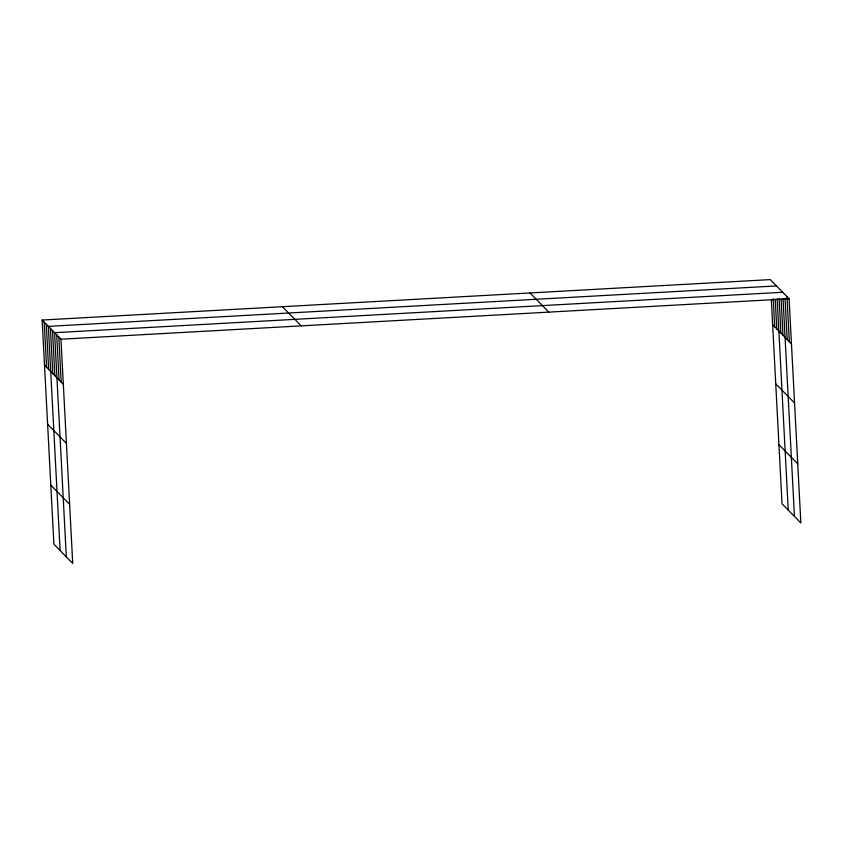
<?xml version="1.0" encoding="UTF-8"?>
<svg xmlns="http://www.w3.org/2000/svg" width="843" height="843" viewBox="0 0 843 843"><rect width="100%" height="100%" fill="white"/><g stroke="black" fill="none" stroke-linecap="round" stroke-linejoin="round"><path stroke-width="1.26" d="M42.15 320.045L60.97 339.213L72.719 563.387L53.899 544.22L42.15 320.045L770.281 279.613L789.101 298.78L800.85 522.955L782.03 503.787L771.366 300.234M776.498 285.935L48.357 326.367L60.106 550.542M782.704 292.268L54.574 332.69L66.312 556.875M60.97 339.213L789.101 298.78M772.652 324.713L791.461 343.891M775.75 383.807L794.559 402.975M778.932 444.693L797.752 463.861M530.005 292.953L548.814 312.121M282.437 306.704L301.246 325.872M44.51 365.145L63.33 384.313M47.608 424.24L66.428 443.407M50.801 485.125L69.621 504.293M786.972 296.61L789.333 341.71M785.044 298.306L787.204 339.539M783.042 298.707L794.454 516.443M781.103 299.181L782.999 335.261M779.101 298.359L780.924 333.154M777.172 298.822L788.247 510.11M775.233 299.297L776.793 328.928M773.231 298.475L774.717 326.821M58.831 337.042L61.202 382.142M56.702 334.871L59.063 379.972M52.498 330.582L54.858 375.693M50.432 328.475L52.793 373.575M46.291 324.26L48.652 369.36M44.215 322.152L46.586 367.253"/></g></svg>
